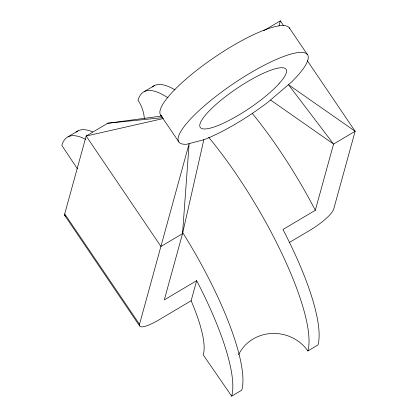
<?xml version="1.0" encoding="UTF-8"?>
<svg xmlns="http://www.w3.org/2000/svg" width="417" height="417" viewBox="0 0 417 417"><rect width="100%" height="100%" fill="white"/><g stroke="black" fill="none" stroke-linecap="round" stroke-linejoin="round"><path stroke-width="0.63" d="M203.835 139.711L186.863 144.23A77.718 17.597 -34.1 0 1 204.961 105.319A77.718 17.597 -34.1 0 1 291.718 53.856A77.718 17.597 -34.1 0 1 291.259 82.305L267.459 102.577A77.718 17.597 -34.1 0 1 206.608 138.673L203.835 139.711L182.537 233.656L164.298 299.88L196.657 280.683L199.873 286.922A155.437 38.817 59.3 0 1 231.685 396.15L241.797 390.15A155.437 38.817 59.3 0 0 182.37 232.04M278.978 25.87L280.339 20.85L283.623 25.698M65.636 216.23A25.906 5.864 -34.1 0 1 64.713 213.911L86.163 136.036L107.737 123.234L161.822 116.025M196.657 280.683L191.132 300.756L158.768 319.954A25.906 5.864 -34.1 0 1 139.513 324.332L189.115 143.672L182.537 233.656L160.962 246.452L86.163 136.036L163.334 118.537M238.602 354.758A39.662 37.04 11.7 0 1 271.472 333.48A39.662 37.04 11.7 0 1 307.861 350.958L317.983 344.958A155.437 38.817 59.3 0 0 286.171 235.73L282.955 229.491L315.32 210.293L333.564 144.068L355.138 131.272L307.339 60.71M67.992 136.833L78.104 130.834M144.178 91.636L154.29 85.641M263.742 30.696L280.339 20.85M289.148 242.611L309.789 230.366A25.906 5.864 -34.1 0 0 333.683 209.146L355.138 131.272L288.491 84.724L333.564 144.068L270.633 100.08M107.737 123.234L162.541 117.667M231.685 396.15L203.261 354.94L203.85 352.089A103.624 25.875 59.3 0 0 192.284 303.456L191.132 300.756M289.216 27.736L307.407 54.591M160.654 115.087L178.846 141.942M64.713 213.911L139.513 324.332M64.703 215.38L139.502 325.802M77.369 168.76L61.862 145.455A155.437 38.817 59.3 0 1 85.714 139.414M315.32 210.293L314.178 208.078A155.437 38.817 59.3 0 0 252.431 113.638M144.339 118.459A39.662 37.603 19.6 0 0 138.043 100.268A155.437 38.817 59.3 0 1 167.947 97.828M208.724 137.339A155.437 38.817 59.3 0 1 307.871 350.958M76.087 132.21A155.437 38.817 59.3 0 1 92.652 131.902M152.273 87.017A155.437 38.817 59.3 0 1 175.004 89.9M162.072 116.379A77.718 17.597 -34.1 0 1 213.009 58.344A77.718 17.597 -34.1 0 1 289.685 28.549M279.072 83.551L277.227 85.631A51.812 11.733 -34.1 0 1 203.741 128.942A51.812 11.733 -34.1 0 1 244.925 83.238A51.812 11.733 -34.1 0 1 281.016 81.43L279.072 83.551"/></g></svg>
